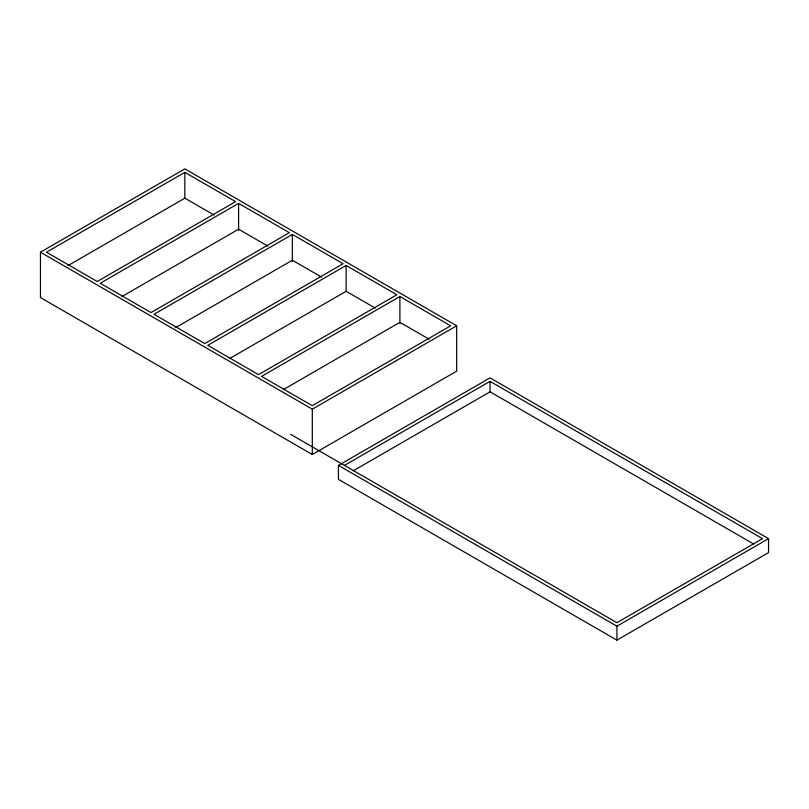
<?xml version="1.0" encoding="UTF-8"?>
<svg xmlns="http://www.w3.org/2000/svg" width="809" height="809" viewBox="0 0 809 809"><rect width="100%" height="100%" fill="white"/><g stroke="black" fill="none" stroke-linecap="round" stroke-linejoin="round"><path stroke-width="1.21" d="M40.45 252.216L184.836 168.859L456.68 325.805L456.68 371.149L312.304 454.506L40.45 297.56L40.45 252.216L312.304 409.162L456.68 325.805M184.836 172.347L46.487 252.216L97.232 281.512L235.581 201.643L184.836 172.347L184.836 198.195L68.047 265.585M238.594 203.383L100.255 283.261L151 312.557L289.349 232.679L238.594 203.383L238.594 230.464M121.815 296.62L238.594 229.2L267.87 246.098M292.362 234.428L154.023 314.296L204.768 343.592L343.107 263.724L292.362 234.428L292.362 261.509M175.573 327.665L292.362 260.235L321.638 277.143M346.131 265.473L207.792 345.342L258.536 374.638L396.875 294.769L346.131 265.473L346.131 291.321M229.341 358.7L346.131 291.28L375.406 308.178M399.899 296.509L261.56 376.377L312.304 405.683L450.643 325.805L399.899 296.509L399.899 323.59M283.11 389.746L399.899 322.316L429.174 339.224M338.425 465.408L490.052 377.864L768.55 538.652L768.55 552.598L616.913 640.141L338.425 479.353L338.425 465.408L616.913 626.196L768.55 538.652M344.462 465.408L490.052 381.352L762.513 538.652L616.913 622.708L290.552 434.281M353.22 470.808L490.052 391.809L753.755 544.063M184.836 198.154L214.112 215.052M616.913 626.196L616.913 640.141M490.052 381.352L490.052 391.809M312.304 409.162L312.304 454.506"/></g></svg>
